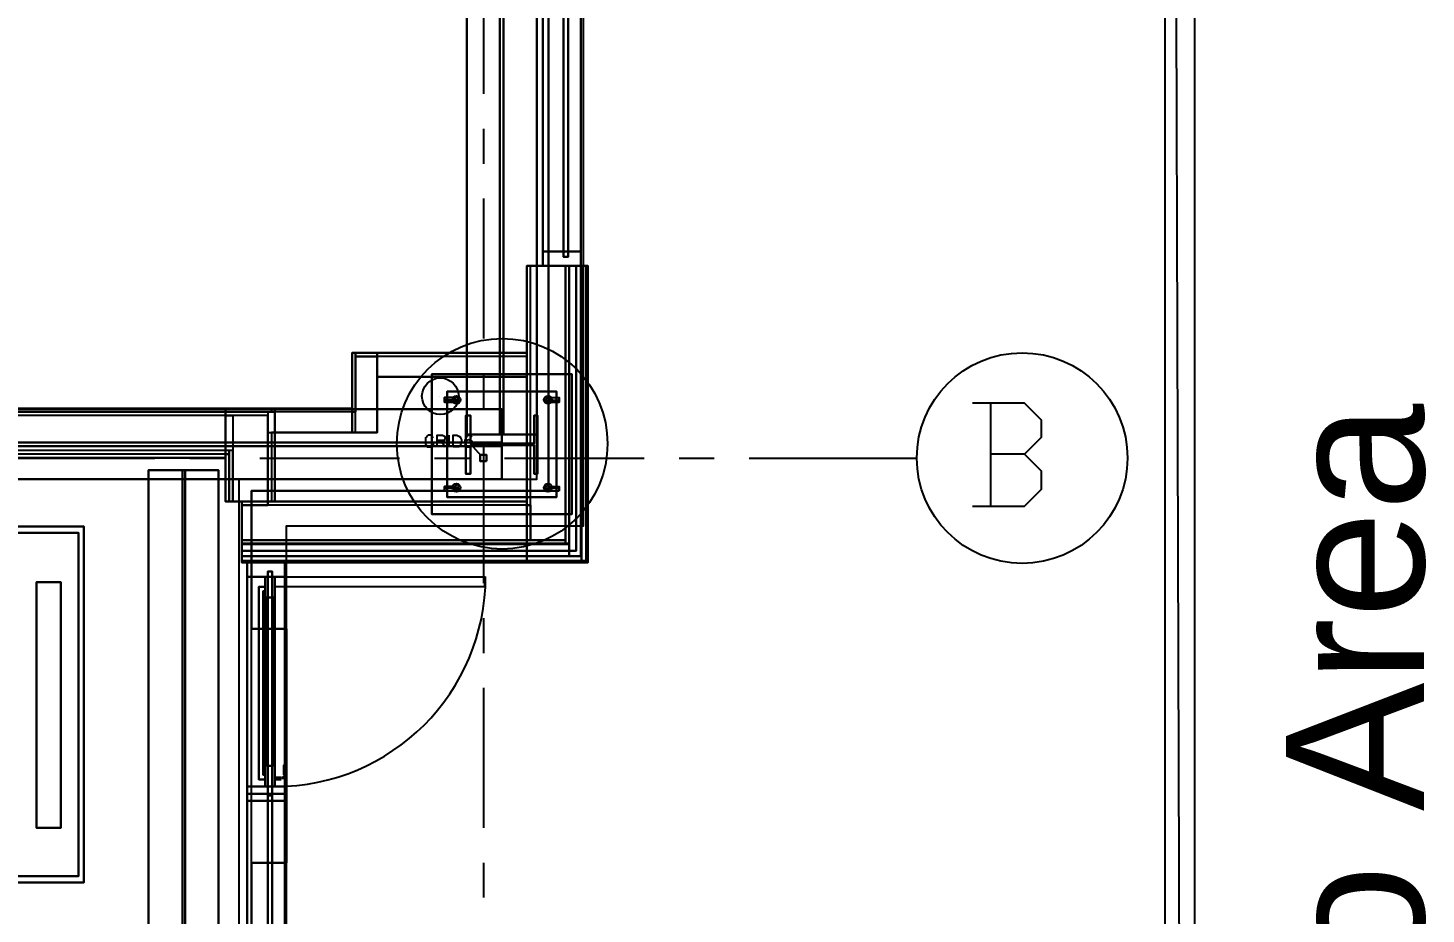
# Model space of a CAD drawing. Header units: metres. Extents: x 114 to 218, y 8 to 180.
# Drawn here: x 193.67 to 217.66, y 99.6 to 114.81 of the extents above; entities that cross this region are included whole.
import ezdxf

# ---------------------------------------------------------------- set-up
doc = ezdxf.new("R2010")
doc.units = ezdxf.units.M
doc.header["$MEASUREMENT"] = 0
for name, color, linetype in [('A-2D-DOOR', 7, 'Continuous'), ('A-2D-GLAZ', 7, 'Continuous'), ('A-2D-GLAZ-CWMG', 7, 'Continuous'), ('A-2D-I-WALL', 7, 'Continuous'), ('A-2D-WALL', 7, 'Continuous'), ('A-3D-DOOR', 7, 'Continuous'), ('A-3D-DOOR-FRAM', 7, 'Continuous'), ('A-3D-DOOR-GLAZ', 7, 'Continuous'), ('A-3D-GLAZ-CURT', 7, 'Continuous'), ('A-3D-GLAZ-CWMG', 7, 'Continuous'), ('A-3D-I-WALL', 7, 'Continuous'), ('A-3D-WALL', 7, 'Continuous'), ('A-TFP-GRID-REFERENCE', 7, 'Continuous'), ('A_GRID', 7, 'Continuous'), ('M-SA2S-VAV', 7, 'Continuous'), ('PDF_Text', 7, 'Continuous'), ('PL-STO-Pipe', 7, 'Continuous'), ('S-3D-BEAM', 7, 'Continuous'), ('S-3D-Cols', 7, 'Continuous'), ('S-3D-FTNG', 7, 'Continuous'), ('S-3D-PILR', 7, 'Continuous'), ('S-3D-SLAB', 7, 'Continuous'), ('S-3D-Steel', 7, 'Continuous'), ('S-3D-WALL', 7, 'Continuous')]:
    doc.layers.add(name, color=color, linetype=linetype)
doc.styles.add('pdf_arial', font='arial.ttf', dxfattribs={"height": 2.370755})

msp = doc.modelspace()

# ---------------------------------------------------------------- linework, layer by layer
for points in [[(213.688, 176.085), (213.18, 175.593), (213.688, 12.285), (213.688, 176.085), (213.688, 176.085)], [(213.18, 175.593), (213.688, 12.285), (213.18, 12.792), (213.18, 175.593), (213.18, 175.593)]]:
    msp.add_lwpolyline(points)
at = {"layer": 'A-2D-DOOR', "color": 9, "true_color": 0xbababa}
for points in [[(197.906, 105.39), (201.506, 105.39)], [(201.506, 105.221), (197.906, 105.221), (197.906, 105.39)], [(201.506, 105.221), (201.506, 105.39)]]:
    msp.add_lwpolyline(points, dxfattribs=at)
msp.add_arc((197.914, 105.398), 3.607, 270, 0, dxfattribs=at)
at = {"layer": 'A-2D-GLAZ', "color": 9, "true_color": 0xbababa}
for points in [[(202.859, 117.173), (202.859, 110.882), (202.936, 110.882), (202.936, 117.173), (202.859, 117.173)], [(197.783, 101.637), (197.783, 99.053), (197.86, 99.053), (197.86, 101.637), (197.783, 101.637)]]:
    msp.add_lwpolyline(points, dxfattribs=at)
at = {"layer": 'A-2D-GLAZ-CWMG', "color": 9, "true_color": 0xbababa}
for points in [[(202.505, 117.081), (202.505, 110.974)], [(203.152, 117.081), (203.152, 110.974)], [(203.152, 110.728), (203.152, 110.974), (202.505, 110.974), (202.505, 110.728), (203.152, 110.728)], [(197.43, 105.39), (198.076, 105.39), (198.076, 105.637), (197.43, 105.637), (197.43, 105.39)], [(197.43, 101.545), (198.076, 101.545), (198.076, 101.791), (197.43, 101.791), (197.43, 101.545)], [(197.43, 101.545), (197.43, 99.161)], [(198.076, 101.545), (198.076, 99.145)]]:
    msp.add_lwpolyline(points, dxfattribs=at)
at = {"layer": 'A-2D-I-WALL', "color": 9, "true_color": 0xbababa}
for points in [[(199.229, 109.236), (199.229, 108.282)], [(202.229, 109.236), (199.229, 109.236)], [(199.291, 109.174), (199.291, 108.221)], [(202.229, 109.174), (199.291, 109.174)], [(199.66, 107.867), (199.66, 108.821)], [(199.66, 108.821), (202.229, 108.821)], [(199.229, 108.282), (170.358, 108.282), (170.358, 107.436)], [(199.291, 108.221), (170.358, 108.221)], [(197.783, 108.221), (197.783, 106.621)], [(197.906, 108.282), (197.906, 108.221)], [(197.783, 108.159), (170.358, 108.159)], [(197.783, 107.867), (197.906, 107.867)], [(197.845, 107.867), (197.845, 106.682)], [(197.906, 106.682), (197.906, 107.867)], [(197.906, 107.867), (199.66, 107.867)], [(197.183, 107.559), (170.358, 107.559)], [(197.122, 107.498), (170.358, 107.498)], [(197.122, 107.498), (197.122, 106.682)], [(197.183, 107.559), (197.183, 106.682)], [(170.358, 107.436), (197.06, 107.436)], [(197.06, 107.436), (197.06, 106.682), (197.337, 106.682)]]:
    msp.add_lwpolyline(points, dxfattribs=at)
at = {"layer": 'A-2D-WALL', "color": 9, "true_color": 0xbababa}
for points in [[(202.229, 110.728), (202.229, 106.682)], [(203.275, 105.637), (203.275, 110.728), (202.229, 110.728)], [(202.29, 106.621), (202.29, 110.728)], [(202.89, 106.021), (202.89, 110.728)], [(202.952, 105.944), (202.952, 110.728)], [(202.952, 105.96), (202.952, 110.728)], [(203.152, 105.744), (203.152, 110.728)], [(203.167, 105.744), (203.167, 110.728)], [(203.244, 105.667), (203.244, 110.728)], [(197.337, 106.682), (197.337, 105.637)], [(202.29, 106.621), (197.783, 106.621)], [(202.229, 106.682), (197.906, 106.682)], [(202.89, 106.021), (197.337, 106.021)], [(202.952, 105.96), (197.337, 105.96)], [(202.952, 105.944), (197.337, 105.944)], [(203.152, 105.744), (197.337, 105.744), (203.167, 105.744)], [(203.244, 105.667), (197.337, 105.667)], [(197.337, 105.637), (203.275, 105.637)]]:
    msp.add_lwpolyline(points, dxfattribs=at)
at = {"layer": 'A-3D-DOOR', "color": 31, "true_color": 0xffbf7f}
for points in [[(197.629, 105.221), (197.629, 105.221)], [(197.737, 101.991), (197.737, 101.914), (197.629, 101.914), (197.629, 105.221), (197.737, 105.221), (197.737, 105.144), (197.706, 105.144), (197.706, 101.991), (197.737, 101.991), (197.706, 101.991), (197.706, 105.144), (197.737, 105.144), (197.737, 105.221), (197.629, 105.221), (197.629, 101.914), (197.737, 101.914), (197.737, 101.991)], [(197.629, 105.221), (197.629, 105.221)], [(197.706, 105.144), (197.706, 105.144)], [(197.706, 105.144), (197.706, 105.144)], [(197.737, 105.221), (197.737, 105.221)], [(197.737, 105.221), (197.737, 105.221)], [(197.737, 105.144), (197.737, 105.144)], [(197.737, 105.144), (197.737, 105.144)], [(197.706, 101.991), (197.706, 101.991)], [(197.706, 101.991), (197.706, 101.991)], [(197.737, 101.991), (197.737, 101.991)], [(197.629, 101.914), (197.629, 101.914)], [(197.737, 101.914), (197.737, 101.914)]]:
    msp.add_lwpolyline(points, dxfattribs=at)
at = {"layer": 'A-3D-DOOR-FRAM', "color": 31, "true_color": 0xffbf7f}
for points in [[(197.906, 105.39), (197.737, 105.39)], [(197.906, 105.39), (197.737, 105.39)], [(197.737, 101.791), (197.737, 105.39), (197.737, 101.791)], [(197.737, 105.39), (197.737, 105.39)], [(197.737, 105.39), (197.737, 105.39)], [(197.906, 101.791), (197.906, 105.39), (197.906, 101.791)], [(197.906, 105.39), (197.906, 105.39)], [(197.906, 105.39), (197.906, 105.39)], [(197.906, 105.037), (197.737, 105.037)], [(197.737, 105.037), (197.906, 105.037)], [(197.737, 105.037), (197.737, 102.145), (197.737, 105.037)], [(197.906, 105.037), (197.906, 102.145), (197.906, 105.037)], [(197.906, 105.037), (197.906, 105.037)], [(197.906, 102.145), (197.737, 102.145)], [(197.906, 102.145), (197.737, 102.145)], [(197.737, 102.145), (197.737, 102.145)], [(197.737, 102.145), (197.737, 102.145)], [(197.906, 102.145), (197.906, 102.145)], [(197.906, 102.145), (197.906, 102.145)], [(198.045, 101.96), (198.045, 101.96)], [(198.06, 102.16), (198.06, 102.16)], [(198.06, 101.991), (198.06, 102.16), (198.091, 102.16), (198.091, 101.991)], [(198.091, 101.991), (198.091, 102.16), (198.06, 102.16), (198.06, 101.991)], [(198.06, 102.16), (198.06, 102.16)], [(198.06, 101.991), (198.06, 101.991)], [(198.06, 101.991), (198.06, 101.991)], [(198.06, 101.976), (198.06, 101.976)], [(198.076, 101.96), (198.076, 101.96)], [(198.091, 102.16), (198.091, 102.16)], [(198.091, 102.16), (198.091, 102.16)], [(198.091, 101.991), (198.091, 101.991)], [(198.091, 101.991), (198.091, 101.991)], [(198.091, 101.991), (198.091, 101.991)], [(197.906, 101.791), (197.737, 101.791)], [(197.737, 101.791), (197.906, 101.791)], [(197.737, 101.791), (197.737, 101.791)], [(197.906, 101.945), (197.906, 101.945)], [(198.014, 101.914), (197.906, 101.914), (197.906, 101.945), (198.014, 101.945)], [(198.014, 101.945), (197.906, 101.945), (197.906, 101.914), (198.014, 101.914)], [(197.906, 101.945), (197.906, 101.945)], [(197.906, 101.914), (197.906, 101.914)], [(197.906, 101.914), (197.906, 101.914)], [(197.906, 101.791), (197.906, 101.791)], [(198.014, 101.945), (198.014, 101.945)], [(198.014, 101.945), (198.014, 101.945)], [(198.014, 101.945), (198.014, 101.945)], [(198.014, 101.914), (198.014, 101.914)], [(198.014, 101.914), (198.014, 101.914)], [(198.014, 101.914), (198.014, 101.914)], [(198.029, 101.945), (198.029, 101.945)], [(198.045, 101.914), (198.045, 101.914)], [(198.06, 101.93), (198.06, 101.93)]]:
    msp.add_lwpolyline(points, dxfattribs=at)
for radius in [0.0538, 0.0692, 0.0692, 0.0538]:
    msp.add_arc((198.022, 101.999), radius, 270, 0, dxfattribs=at)
at = {"layer": 'A-3D-DOOR-GLAZ', "color": 31, "true_color": 0xffbf7f}
for points in [[(197.768, 105.037), (197.876, 105.037), (197.768, 105.037)], [(197.768, 105.037), (197.768, 102.145), (197.768, 105.037)], [(197.768, 105.037), (197.768, 105.037)], [(197.876, 105.037), (197.876, 102.145), (197.876, 105.037)], [(197.876, 105.037), (197.876, 105.037)], [(197.876, 105.037), (197.876, 105.037)], [(197.876, 102.145), (197.768, 102.145), (197.876, 102.145)], [(197.768, 102.145), (197.768, 102.145)], [(197.768, 102.145), (197.768, 102.145)], [(197.876, 102.145), (197.876, 102.145)], [(197.876, 102.145), (197.876, 102.145)]]:
    msp.add_lwpolyline(points, dxfattribs=at)
at = {"layer": 'A-3D-GLAZ-CURT', "color": 131, "true_color": 0x7fffff}
for points in [[(202.859, 110.882), (202.859, 117.173), (202.859, 110.882), (202.936, 110.882), (202.936, 117.173), (202.859, 117.173), (202.936, 117.173), (202.936, 110.882), (202.859, 110.882)], [(202.859, 117.173), (202.936, 117.173), (202.936, 110.882), (202.859, 110.882), (202.936, 110.882), (202.936, 117.173), (202.859, 117.173), (202.859, 110.882), (202.859, 117.173)], [(202.859, 110.882), (202.859, 110.882)], [(202.859, 110.882), (202.859, 110.882)], [(202.936, 110.882), (202.936, 110.882)], [(202.936, 110.882), (202.936, 110.882)], [(202.936, 110.882), (202.936, 110.882)], [(197.783, 99.053), (197.783, 105.483), (197.783, 99.053), (197.86, 99.053), (197.86, 105.483), (197.783, 105.483), (197.86, 105.483), (197.86, 99.053), (197.783, 99.053)], [(197.783, 105.483), (197.783, 105.483)], [(197.783, 105.483), (197.783, 105.483)], [(197.783, 105.483), (197.86, 105.483), (197.86, 99.053), (197.783, 99.053), (197.86, 99.053), (197.86, 105.483), (197.783, 105.483), (197.783, 99.053), (197.783, 105.483)], [(197.783, 105.483), (197.783, 105.483)], [(197.86, 105.483), (197.86, 105.483)], [(197.86, 105.483), (197.86, 105.483)], [(197.86, 105.483), (197.86, 105.483)], [(197.783, 101.637), (197.86, 101.637), (197.783, 101.637)], [(197.783, 99.053), (197.783, 101.637), (197.783, 99.053)], [(197.783, 101.637), (197.783, 101.637)], [(197.783, 101.637), (197.783, 101.637)], [(197.86, 99.053), (197.86, 101.637), (197.86, 99.053)], [(197.86, 101.637), (197.86, 101.637)], [(197.86, 101.637), (197.86, 101.637)]]:
    msp.add_lwpolyline(points, dxfattribs=at)
at = {"layer": 'A-3D-GLAZ-CWMG', "color": 8, "true_color": 0x808080}
for points in [[(202.505, 110.728), (202.505, 117.327)], [(202.505, 110.728), (202.505, 117.327)], [(203.152, 110.728), (203.152, 117.327)], [(203.152, 117.327), (203.152, 110.728)], [(202.505, 117.081), (202.505, 110.728), (202.505, 117.081)], [(203.152, 110.728), (203.152, 117.081), (203.152, 110.728)], [(202.505, 110.974), (202.505, 110.974)], [(203.152, 110.728), (202.505, 110.728), (202.505, 110.974), (203.152, 110.974), (203.152, 110.728), (203.152, 110.974), (202.505, 110.974), (202.505, 110.728), (203.152, 110.728)], [(202.505, 110.974), (202.505, 110.974)], [(202.505, 110.974), (202.505, 110.974)], [(203.152, 110.728), (202.505, 110.728), (202.505, 110.974), (203.152, 110.974), (203.152, 110.728), (203.152, 110.974), (202.505, 110.974), (202.505, 110.728), (203.152, 110.728)], [(202.505, 110.974), (202.505, 110.974)], [(203.152, 110.974), (203.152, 110.974)], [(203.152, 110.974), (203.152, 110.974)], [(203.152, 110.974), (203.152, 110.974)], [(203.152, 110.974), (203.152, 110.974)], [(202.505, 110.728), (202.505, 110.728)], [(202.505, 110.728), (202.505, 110.728)], [(202.505, 110.728), (202.505, 110.728)], [(202.505, 110.728), (202.505, 110.728)], [(203.152, 110.728), (202.505, 110.728), (203.152, 110.728)], [(202.505, 110.728), (202.505, 110.728)], [(202.505, 110.728), (202.505, 110.728)], [(203.152, 110.728), (202.505, 110.728), (203.152, 110.728)], [(202.505, 110.728), (202.505, 110.728)], [(202.505, 110.728), (202.505, 110.728)], [(203.152, 110.728), (203.152, 110.728)], [(203.152, 110.728), (203.152, 110.728)], [(203.152, 110.728), (203.152, 110.728)], [(203.152, 110.728), (203.152, 110.728)], [(197.43, 105.637), (197.43, 105.637)], [(198.076, 105.39), (198.076, 105.637), (197.43, 105.637), (197.43, 105.39), (198.076, 105.39), (197.43, 105.39), (197.43, 105.637), (198.076, 105.637), (198.076, 105.39)], [(197.43, 105.637), (197.43, 105.637)], [(197.43, 105.637), (197.43, 105.637)], [(197.43, 105.39), (197.43, 105.637), (198.076, 105.637), (198.076, 105.39), (198.076, 105.39), (197.43, 105.39), (197.43, 105.637), (198.076, 105.637), (198.076, 105.39), (197.43, 105.39)], [(197.43, 105.637), (197.43, 105.637)], [(197.43, 105.637), (197.43, 105.637)], [(198.076, 105.39), (198.076, 105.637), (197.43, 105.637), (197.43, 105.39), (198.076, 105.39), (197.43, 105.39), (197.43, 105.637), (198.076, 105.637), (198.076, 105.39)], [(197.43, 105.637), (197.43, 105.637)], [(198.076, 105.637), (197.43, 105.637), (197.43, 101.668), (198.076, 101.668), (198.076, 105.637), (198.076, 101.668), (197.43, 101.668), (197.43, 105.637), (198.076, 105.637)], [(197.43, 105.637), (197.43, 105.637)], [(197.43, 105.637), (197.43, 105.637)], [(198.076, 105.637), (197.43, 105.637), (197.43, 101.668), (197.43, 101.668), (198.076, 101.668), (198.076, 105.637), (198.076, 101.668), (197.43, 101.668), (197.43, 105.637), (198.076, 105.637)], [(197.43, 105.637), (197.43, 105.637)], [(197.43, 105.637), (197.43, 105.637)], [(198.076, 105.637), (198.076, 105.637)], [(198.076, 105.637), (198.076, 105.637)], [(198.076, 105.637), (198.076, 105.637)], [(198.076, 105.637), (198.076, 105.637)], [(198.076, 105.637), (198.076, 105.637)], [(198.076, 105.637), (198.076, 105.637)], [(197.43, 105.39), (197.43, 105.39)], [(197.43, 105.39), (197.43, 105.39)], [(197.43, 105.39), (197.43, 105.39)], [(197.43, 105.39), (197.43, 105.39)], [(197.43, 105.39), (197.43, 105.39)], [(198.076, 105.39), (198.076, 105.39)], [(198.076, 105.39), (198.076, 105.39)], [(198.076, 105.39), (198.076, 105.39)], [(198.076, 105.39), (198.076, 105.39)], [(198.076, 105.39), (198.076, 105.39)], [(198.076, 105.39), (198.076, 105.39)], [(197.43, 101.791), (197.43, 101.791)], [(198.076, 101.545), (198.076, 101.791), (197.43, 101.791), (197.43, 101.545), (198.076, 101.545), (197.43, 101.545), (197.43, 101.791), (198.076, 101.791), (198.076, 101.545)], [(197.43, 101.791), (197.43, 101.791)], [(198.076, 101.791), (198.076, 101.791)], [(198.076, 101.791), (198.076, 101.791)], [(197.43, 101.668), (197.43, 101.668)], [(197.43, 101.668), (197.43, 101.668)], [(197.43, 101.668), (197.43, 101.668)], [(197.43, 101.668), (197.43, 101.668), (198.076, 101.668), (198.076, 99.022), (197.43, 99.022), (197.43, 101.668), (198.076, 101.668), (198.076, 99.022), (197.43, 99.022), (197.43, 101.668)], [(197.43, 101.668), (197.43, 101.668)], [(197.43, 101.668), (197.43, 101.668)], [(197.43, 101.668), (197.43, 101.668), (198.076, 101.668), (198.076, 99.022), (197.43, 99.022), (197.43, 101.668), (198.076, 101.668), (198.076, 99.022), (197.43, 99.022), (197.43, 101.668)], [(197.43, 101.668), (197.43, 101.668)], [(197.43, 101.668), (197.43, 101.668)], [(197.43, 101.545), (197.43, 101.545)], [(197.43, 101.545), (197.43, 101.545)], [(197.43, 101.545), (197.43, 99.145), (197.43, 101.545)], [(198.076, 101.545), (197.43, 101.545), (198.076, 101.545)], [(197.43, 101.545), (197.43, 101.545)], [(197.43, 101.545), (197.43, 101.545)], [(198.076, 101.668), (198.076, 101.668)], [(198.076, 101.668), (198.076, 101.668)], [(198.076, 101.668), (198.076, 101.668)], [(198.076, 101.668), (198.076, 101.668)], [(198.076, 101.668), (198.076, 101.668)], [(198.076, 101.668), (198.076, 101.668)], [(198.076, 101.545), (198.076, 101.545)], [(198.076, 101.545), (198.076, 101.545)], [(198.076, 99.145), (198.076, 101.545), (198.076, 99.145)], [(198.076, 101.545), (198.076, 101.545)], [(198.076, 101.545), (198.076, 101.545)]]:
    msp.add_lwpolyline(points, dxfattribs=at)
at = {"layer": 'A-3D-I-WALL', "color": 42, "true_color": 0xdda500}
for points in [[(199.291, 109.174), (199.291, 109.236), (199.229, 109.236), (199.229, 108.282), (199.229, 108.221), (199.291, 108.221), (199.291, 109.174), (199.66, 109.174), (199.66, 108.821), (199.66, 107.867), (199.291, 107.867), (199.291, 108.221)], [(199.66, 109.236), (199.229, 109.236), (199.229, 108.282), (199.229, 107.867), (199.66, 107.867), (199.291, 107.867), (199.229, 107.867), (199.229, 108.282), (199.229, 109.236), (199.291, 109.236), (199.66, 109.236)], [(199.229, 109.236), (199.229, 109.236)], [(199.229, 109.236), (199.229, 109.236)], [(199.291, 109.236), (199.291, 109.236)], [(199.291, 109.236), (199.291, 109.236)], [(202.229, 109.174), (202.229, 109.236), (199.66, 109.236), (199.291, 109.236), (199.291, 109.174), (199.66, 109.174)], [(199.291, 109.236), (199.291, 109.236)], [(199.291, 109.174), (199.291, 109.174)], [(199.291, 109.174), (199.291, 109.174)], [(199.66, 107.867), (199.66, 108.821), (199.66, 109.236), (199.66, 108.821), (199.66, 107.867)], [(199.66, 109.236), (199.66, 109.236)], [(199.66, 108.821), (202.229, 108.821), (202.229, 109.174), (199.66, 109.174), (199.66, 108.821), (199.66, 109.236), (202.229, 109.236)], [(199.66, 109.236), (199.66, 109.236)], [(199.66, 108.821), (199.66, 109.236), (202.229, 109.236), (202.229, 108.821), (199.66, 108.821), (202.229, 108.821)], [(199.66, 109.236), (199.66, 109.236)], [(199.66, 109.236), (199.66, 109.236)], [(199.66, 109.174), (199.66, 109.174)], [(199.66, 109.174), (199.66, 109.174)], [(202.229, 109.236), (202.229, 108.821)], [(202.229, 109.236), (202.229, 109.236)], [(202.229, 109.236), (202.229, 109.236)], [(202.229, 109.174), (202.229, 109.174)], [(199.66, 108.821), (199.66, 108.821)], [(199.66, 108.821), (199.66, 108.821)], [(199.66, 108.821), (199.66, 108.821)], [(199.66, 108.821), (199.66, 108.821)], [(202.229, 108.821), (202.229, 108.821)], [(202.229, 108.821), (202.229, 108.821)], [(197.06, 108.221), (197.783, 108.221), (197.845, 108.221), (197.845, 108.282), (197.783, 108.282), (197.06, 108.282), (165.897, 108.282), (165.835, 108.282), (165.589, 108.282), (165.528, 108.282), (165.528, 108.221), (165.897, 108.221), (197.06, 108.221)], [(197.06, 108.221), (197.783, 108.221), (197.783, 108.159), (197.183, 108.159), (197.06, 108.159), (165.897, 108.159), (165.835, 108.159), (165.835, 107.559), (165.897, 107.559)], [(197.06, 108.282), (165.897, 108.282)], [(197.06, 107.436), (197.06, 108.282), (197.06, 107.436), (165.897, 107.436), (166.312, 107.436), (170.358, 107.436), (197.06, 107.436)], [(170.358, 107.436), (170.358, 108.282), (197.06, 108.282)], [(197.06, 108.282), (197.06, 108.282)], [(197.06, 108.282), (197.06, 108.282)], [(197.906, 108.282), (197.06, 108.282), (197.06, 107.436), (197.06, 106.682), (197.337, 106.682), (197.906, 106.682), (197.337, 106.682), (197.06, 106.682), (197.06, 107.436), (197.06, 108.282), (197.845, 108.282), (197.906, 108.282)], [(197.06, 108.282), (197.06, 108.282)], [(197.06, 108.221), (197.06, 108.221)], [(197.783, 108.282), (197.783, 108.282)], [(197.906, 107.867), (199.229, 107.867), (199.291, 107.867), (199.291, 108.221), (199.229, 108.221), (197.906, 108.221), (197.845, 108.221), (197.783, 108.221), (197.783, 108.159), (197.783, 107.867), (197.845, 107.867), (197.906, 107.867), (197.906, 108.282), (199.229, 108.282)], [(197.783, 108.221), (197.783, 108.221)], [(197.783, 108.221), (197.783, 108.221)], [(197.845, 108.282), (197.845, 108.282)], [(197.845, 108.221), (197.906, 108.221), (197.906, 108.282), (197.845, 108.282), (197.845, 108.221)], [(197.845, 108.282), (197.845, 108.282)], [(197.845, 108.282), (197.845, 108.282)], [(197.845, 108.221), (197.845, 108.221)], [(197.845, 108.221), (197.845, 108.221)], [(197.845, 108.221), (197.845, 108.221)], [(197.906, 106.682), (197.906, 107.867), (197.906, 108.282), (197.906, 107.867), (197.906, 106.682)], [(197.906, 108.282), (197.906, 108.282)], [(197.906, 108.282), (197.906, 108.282)], [(199.229, 108.221), (199.229, 108.282), (197.906, 108.282), (197.906, 108.221)], [(197.906, 108.282), (197.906, 108.282)], [(197.906, 107.867), (197.906, 108.282), (199.229, 108.282), (199.229, 107.867), (197.906, 107.867), (199.229, 107.867)], [(197.906, 108.282), (197.906, 108.282)], [(197.906, 108.282), (197.906, 108.282)], [(197.906, 108.221), (197.906, 108.221)], [(197.906, 108.221), (197.906, 108.221)], [(199.229, 108.282), (199.229, 107.867)], [(199.229, 108.282), (199.229, 108.282)], [(199.229, 108.282), (199.229, 108.282)], [(199.229, 108.282), (199.229, 108.282)], [(199.229, 108.282), (199.229, 108.282)], [(199.229, 108.282), (199.229, 108.282)], [(199.229, 108.221), (199.229, 108.221)], [(199.229, 108.221), (199.229, 108.221)], [(199.291, 108.221), (199.291, 108.221)], [(199.291, 108.221), (199.291, 108.221)], [(197.06, 108.159), (197.183, 108.159), (197.183, 107.559), (197.122, 107.559), (197.06, 107.559), (165.897, 107.559), (165.835, 107.559), (165.835, 107.498), (165.897, 107.498)], [(197.06, 108.159), (197.06, 108.159)], [(197.183, 108.159), (197.183, 108.159)], [(197.183, 106.682), (197.337, 106.682), (197.337, 106.621), (197.783, 106.621), (197.783, 106.682), (197.783, 107.867), (197.783, 108.159), (197.183, 108.159), (197.183, 107.559)], [(197.183, 108.159), (197.183, 108.159)], [(197.783, 108.159), (197.783, 108.159)], [(197.783, 108.159), (197.783, 108.159)], [(197.783, 108.159), (197.783, 108.159)], [(197.783, 107.867), (197.845, 107.867)], [(197.783, 107.867), (197.783, 107.867)], [(197.783, 107.867), (197.783, 107.867)], [(197.845, 107.867), (197.845, 106.682), (197.906, 106.682), (197.906, 107.867), (197.845, 107.867)], [(197.845, 107.867), (197.845, 107.867)], [(197.845, 107.867), (197.845, 107.867)], [(197.906, 107.867), (197.906, 107.867)], [(197.906, 107.867), (197.906, 107.867)], [(197.906, 107.867), (197.906, 107.867)], [(197.906, 107.867), (197.906, 107.867)], [(199.229, 107.867), (199.229, 107.867)], [(199.229, 107.867), (199.229, 107.867)], [(199.229, 107.867), (199.229, 107.867)], [(199.291, 107.867), (199.291, 107.867)], [(199.291, 107.867), (199.291, 107.867)], [(199.291, 107.867), (199.291, 107.867)], [(199.66, 107.867), (199.66, 107.867)], [(199.66, 107.867), (199.66, 107.867)], [(165.897, 107.436), (197.06, 107.436), (197.06, 107.498), (165.897, 107.498), (165.897, 107.436)], [(197.06, 107.498), (197.122, 107.498), (197.122, 107.559), (197.06, 107.559)], [(197.06, 107.559), (197.06, 107.559)], [(197.06, 107.498), (197.06, 107.498)], [(197.06, 107.498), (197.06, 107.436), (197.06, 106.682), (197.122, 106.682), (197.122, 107.498), (197.06, 107.498)], [(197.06, 107.498), (197.06, 107.498)], [(197.122, 107.559), (197.122, 107.559)], [(197.122, 106.682), (197.183, 106.682), (197.183, 107.559), (197.122, 107.559), (197.122, 107.498)], [(197.122, 107.559), (197.122, 107.559)], [(197.122, 107.498), (197.122, 107.498)], [(197.122, 107.498), (197.122, 107.498)], [(197.183, 107.559), (197.183, 107.559)], [(197.183, 107.559), (197.183, 107.559)], [(197.06, 107.436), (197.06, 107.436)], [(197.06, 107.436), (197.06, 107.436)], [(197.06, 107.436), (197.06, 107.436)], [(197.06, 107.436), (197.06, 107.436)], [(197.06, 107.436), (197.06, 107.436)], [(197.06, 107.436), (197.06, 107.436)], [(197.06, 106.682), (197.06, 106.682)], [(197.06, 106.682), (197.06, 106.682)], [(197.122, 106.682), (197.122, 106.682)], [(197.183, 106.682), (197.183, 106.682)], [(197.337, 106.682), (197.337, 106.682)], [(197.337, 106.682), (197.337, 106.682)], [(197.337, 106.621), (197.337, 106.621)], [(197.783, 106.682), (197.845, 106.682)], [(197.783, 106.682), (197.783, 106.682)], [(197.783, 106.621), (197.783, 106.621)], [(197.845, 106.682), (197.845, 106.682)], [(197.906, 106.682), (197.906, 106.682)], [(197.906, 106.682), (197.906, 106.682)]]:
    msp.add_lwpolyline(points, dxfattribs=at)
at = {"layer": 'A-3D-WALL', "color": 113, "true_color": 0x6edda5}
for points in [[(202.29, 106.621), (202.29, 110.728), (202.229, 110.728), (202.229, 106.682), (202.229, 106.621), (202.29, 106.621)], [(203.075, 105.837), (202.229, 105.837), (203.075, 105.837), (203.075, 110.728)], [(203.275, 105.637), (203.275, 110.728), (202.229, 110.728), (203.275, 110.728), (203.075, 110.728), (203.275, 110.728), (203.275, 105.637), (202.229, 105.637), (203.244, 105.637), (203.275, 105.637), (202.229, 105.637), (203.275, 105.637)], [(202.229, 110.728), (202.229, 106.682), (202.229, 105.637), (202.229, 105.837), (202.229, 105.637), (202.229, 106.682), (202.229, 110.728)], [(202.229, 110.728), (202.229, 110.728)], [(202.229, 110.728), (202.229, 110.728)], [(202.89, 110.728), (202.29, 110.728)], [(202.29, 110.728), (202.29, 110.728)], [(202.952, 105.944), (202.952, 105.96), (202.952, 110.728), (202.89, 110.728), (202.89, 106.021), (202.89, 105.96), (202.952, 105.96)], [(202.89, 110.728), (202.89, 110.728)], [(203.152, 110.728), (202.952, 110.728), (202.952, 105.944), (202.952, 105.744), (203.152, 105.744)], [(202.952, 110.728), (202.952, 110.728)], [(202.952, 110.728), (202.952, 110.728)], [(203.075, 110.728), (203.075, 105.837)], [(203.075, 110.728), (203.075, 110.728)], [(203.167, 110.728), (203.152, 110.728), (203.152, 105.744), (203.167, 105.744)], [(203.152, 110.728), (203.152, 110.728)], [(203.244, 110.728), (203.167, 110.728), (203.167, 105.744), (203.167, 105.667), (203.244, 105.667)], [(203.167, 110.728), (203.167, 110.728)], [(203.244, 105.637), (203.275, 105.637), (203.275, 110.728), (203.244, 110.728), (203.244, 105.667), (203.244, 105.637)], [(203.244, 110.728), (203.244, 110.728)], [(203.275, 105.637), (203.275, 110.728)], [(203.275, 105.637), (203.275, 110.728)], [(203.275, 110.728), (203.275, 110.728)], [(203.275, 110.728), (203.275, 110.728)], [(203.275, 110.728), (203.275, 110.728)], [(197.783, 106.621), (197.783, 106.682), (197.845, 106.682), (197.906, 106.682), (202.229, 106.682), (202.229, 106.621), (197.783, 106.621), (197.337, 106.621), (197.337, 106.021)], [(197.337, 106.682), (197.906, 106.682), (202.229, 106.682)], [(197.337, 106.682), (197.337, 106.682), (197.337, 105.637), (197.337, 105.837)], [(197.337, 105.637), (197.337, 106.682), (202.229, 106.682), (202.229, 105.637), (197.337, 105.637), (202.229, 105.637), (197.337, 105.637), (202.229, 105.637)], [(197.337, 106.682), (197.337, 106.682)], [(197.337, 105.96), (197.337, 106.021), (202.229, 106.021), (202.29, 106.021), (202.29, 106.621), (202.229, 106.621)], [(197.337, 106.621), (197.337, 106.621)], [(197.783, 106.682), (197.783, 106.682)], [(197.783, 106.621), (197.783, 106.621)], [(197.845, 106.682), (197.845, 106.682)], [(197.906, 106.682), (197.906, 106.682)], [(197.906, 106.682), (197.906, 106.682)], [(202.229, 106.682), (202.229, 106.682)], [(202.229, 106.682), (202.229, 106.682)], [(202.229, 106.682), (202.229, 105.637), (202.229, 105.837), (202.229, 105.637)], [(202.229, 106.682), (202.229, 106.682)], [(202.229, 106.682), (202.229, 106.682)], [(202.229, 106.682), (202.229, 106.682)], [(202.229, 106.621), (202.229, 106.621)], [(202.229, 106.621), (202.229, 106.621)], [(202.29, 106.621), (202.29, 106.021), (202.89, 106.021)], [(202.29, 106.621), (202.29, 106.621)], [(202.29, 106.621), (202.29, 106.621)], [(197.337, 105.944), (197.337, 105.96), (202.229, 105.96), (202.89, 105.96), (202.89, 106.021), (202.29, 106.021), (202.229, 106.021)], [(197.337, 106.021), (197.337, 106.021)], [(202.229, 105.96), (202.89, 105.96), (202.952, 105.96), (202.952, 105.944), (202.229, 105.944), (197.337, 105.944), (197.337, 105.744), (202.229, 105.744), (202.952, 105.744), (202.952, 105.944), (202.229, 105.944)], [(197.337, 105.96), (197.337, 105.96)], [(197.337, 105.944), (197.337, 105.944)], [(197.337, 105.837), (202.229, 105.837)], [(202.229, 105.837), (197.337, 105.837), (197.337, 105.637)], [(197.337, 105.837), (197.337, 105.837)], [(202.229, 106.021), (202.229, 106.021)], [(202.229, 105.96), (202.229, 105.96)], [(202.229, 105.944), (202.229, 105.944)], [(202.229, 105.837), (202.229, 105.837)], [(202.229, 105.837), (202.229, 105.837)], [(202.229, 105.837), (202.229, 105.837)], [(202.29, 106.021), (202.29, 106.021)], [(202.29, 106.021), (202.29, 106.021)], [(202.89, 106.021), (202.89, 106.021)], [(202.89, 106.021), (202.89, 106.021)], [(202.89, 105.96), (202.89, 105.96)], [(202.89, 105.96), (202.89, 105.96)], [(202.952, 105.96), (202.952, 105.96)], [(202.952, 105.96), (202.952, 105.96)], [(202.952, 105.944), (202.952, 105.944)], [(202.952, 105.944), (202.952, 105.944)], [(202.952, 105.944), (202.952, 105.944)], [(203.075, 105.837), (203.075, 105.837)], [(203.075, 105.837), (203.075, 105.837)], [(202.229, 105.667), (203.167, 105.667), (203.167, 105.744), (203.152, 105.744), (202.229, 105.744), (202.952, 105.744), (203.152, 105.744), (202.229, 105.744), (197.337, 105.744), (197.337, 105.667)], [(197.337, 105.744), (197.337, 105.744)], [(197.337, 105.744), (197.337, 105.744)], [(197.337, 105.637), (202.229, 105.637), (203.244, 105.637), (203.244, 105.667), (203.167, 105.667), (202.229, 105.667), (197.337, 105.667), (197.337, 105.637)], [(197.337, 105.667), (197.337, 105.667)], [(197.337, 105.637), (197.337, 105.637)], [(197.337, 105.637), (197.337, 105.637)], [(202.229, 105.744), (202.229, 105.744)], [(202.229, 105.744), (202.229, 105.744)], [(202.229, 105.667), (202.229, 105.667)], [(202.229, 105.637), (202.229, 105.637)], [(202.229, 105.637), (202.229, 105.637)], [(202.229, 105.637), (202.229, 105.637)], [(202.229, 105.637), (202.229, 105.637)], [(202.229, 105.637), (202.229, 105.637)], [(202.229, 105.637), (202.229, 105.637)], [(202.952, 105.744), (202.952, 105.744)], [(202.952, 105.744), (202.952, 105.744)], [(203.152, 105.744), (203.152, 105.744)], [(203.152, 105.744), (203.152, 105.744)], [(203.152, 105.744), (203.152, 105.744)], [(203.152, 105.744), (203.152, 105.744)], [(203.167, 105.744), (203.167, 105.744)], [(203.167, 105.744), (203.167, 105.744)], [(203.167, 105.667), (203.167, 105.667)], [(203.167, 105.667), (203.167, 105.667)], [(203.244, 105.667), (203.244, 105.667)], [(203.244, 105.667), (203.244, 105.667)], [(203.244, 105.637), (203.244, 105.637)], [(203.244, 105.637), (203.244, 105.637)], [(203.244, 105.637), (203.244, 105.637)], [(203.275, 105.637), (203.275, 105.637)], [(203.275, 105.637), (203.275, 105.637)], [(203.275, 105.637), (203.275, 105.637)]]:
    msp.add_lwpolyline(points, dxfattribs=at)
at = {"layer": 'A-TFP-GRID-REFERENCE', "color": 1, "true_color": 0xff0000}
for points in [[(200.629, 107.775), (200.614, 107.79), (200.598, 107.805), (200.583, 107.821), (200.537, 107.821), (200.521, 107.805), (200.506, 107.79), (200.49, 107.775), (200.49, 107.744), (200.49, 107.698), (200.49, 107.667), (200.506, 107.652), (200.521, 107.621), (200.537, 107.621), (200.583, 107.621), (200.598, 107.621), (200.614, 107.652), (200.629, 107.667), (200.629, 107.698), (200.583, 107.698)], [(200.69, 107.621), (200.69, 107.821), (200.783, 107.821), (200.814, 107.805), (200.829, 107.775), (200.829, 107.759), (200.814, 107.744), (200.814, 107.728), (200.783, 107.728), (200.69, 107.728)], [(200.752, 107.728), (200.829, 107.621)], [(200.89, 107.821), (200.89, 107.621)], [(200.967, 107.621), (200.967, 107.821), (201.029, 107.821), (201.06, 107.805), (201.09, 107.79), (201.09, 107.775), (201.106, 107.744), (201.106, 107.698), (201.09, 107.667), (201.09, 107.652), (201.06, 107.621), (201.029, 107.621), (200.967, 107.621)], [(201.29, 107.79), (201.275, 107.805), (201.244, 107.821), (201.229, 107.821), (201.198, 107.805), (201.183, 107.775), (201.167, 107.728), (201.167, 107.682), (201.183, 107.652), (201.198, 107.621), (201.229, 107.621), (201.26, 107.621), (201.29, 107.652), (201.29, 107.682), (201.29, 107.713), (201.26, 107.728), (201.229, 107.744), (201.198, 107.728), (201.183, 107.713), (201.167, 107.682)], [(201.444, 107.467), (201.306, 107.621)], [(201.536, 107.482), (201.429, 107.482), (201.429, 107.375), (201.429, 107.482), (201.536, 107.482)], [(201.429, 107.482), (201.429, 107.482)], [(201.429, 107.482), (201.429, 107.482)], [(201.444, 107.467), (201.444, 107.467), (201.444, 107.467), (201.444, 107.467)], [(201.536, 107.375), (201.536, 107.482), (201.536, 107.375)], [(201.536, 107.482), (201.536, 107.482)], [(201.536, 107.482), (201.536, 107.482)], [(201.536, 107.375), (201.429, 107.375), (201.536, 107.375)], [(201.429, 107.375), (201.429, 107.375)], [(201.429, 107.375), (201.429, 107.375)], [(201.536, 107.375), (201.536, 107.375)]]:
    msp.add_lwpolyline(points, dxfattribs=at)
at = {"layer": 'A_GRID', "color": 1, "true_color": 0xff0000}
for points in [[(201.49, 113.681), (201.49, 116.081)], [(201.49, 112.481), (201.49, 113.081)], [(201.49, 109.482), (201.49, 111.882)], [(201.49, 108.282), (201.49, 108.882)], [(210.765, 107.498), (211.058, 107.79), (211.058, 108.082), (210.765, 108.374), (209.873, 108.374)], [(210.181, 108.374), (210.181, 106.606)], [(201.49, 105.283), (201.49, 107.682)], [(209.873, 106.606), (210.765, 106.606), (211.058, 106.898), (211.058, 107.205), (210.765, 107.498), (210.181, 107.498)], [(195.845, 107.421), (193.446, 107.421)], [(197.045, 107.421), (196.445, 107.421)], [(200.044, 107.421), (197.645, 107.421)], [(201.244, 107.421), (200.644, 107.421)], [(204.244, 107.421), (201.844, 107.421)], [(205.443, 107.421), (204.844, 107.421)], [(208.92, 107.421), (206.043, 107.421)], [(201.49, 104.083), (201.49, 104.683)], [(201.49, 101.084), (201.49, 103.483)], [(201.49, 99.884), (201.49, 100.484)]]:
    msp.add_lwpolyline(points, dxfattribs=at)
msp.add_circle((210.727, 107.429), 1.807, dxfattribs=at)
at = {"layer": 'M-SA2S-VAV', "color": 1, "true_color": 0xff0000}
for points in [[(191.938, 100.145), (191.938, 106.252), (194.63, 106.252), (194.63, 100.145), (194.63, 106.252), (191.938, 106.252), (191.938, 100.145)], [(194.538, 100.253), (192.031, 100.253), (192.031, 106.144), (194.538, 106.144), (194.538, 100.253), (192.031, 100.253), (192.031, 106.144), (194.538, 106.144), (194.538, 100.253)], [(192.031, 100.253), (192.031, 106.144), (194.538, 106.144), (194.538, 100.253), (194.538, 106.144), (192.031, 106.144), (192.031, 100.253)], [(194.538, 106.144), (194.538, 106.144)], [(194.538, 106.144), (194.538, 106.144)], [(194.538, 106.144), (194.538, 106.144)], [(194.538, 106.144), (194.538, 106.144)], [(194.63, 106.252), (194.63, 106.252)], [(194.63, 106.252), (194.63, 106.252)], [(194.23, 101.084), (194.23, 101.084), (194.23, 105.298), (193.815, 105.298), (193.815, 101.084), (194.23, 101.084), (193.815, 101.084), (193.815, 105.298), (194.23, 105.298), (194.23, 105.298)], [(193.815, 105.298), (193.815, 105.298)], [(194.23, 105.298), (194.23, 101.084)], [(193.815, 101.084), (193.815, 101.084)], [(194.63, 100.145), (191.938, 100.145), (194.63, 100.145)], [(194.538, 100.253), (192.031, 100.253), (194.538, 100.253)], [(194.538, 100.253), (194.538, 100.253)], [(194.538, 100.253), (194.538, 100.253)], [(194.538, 100.253), (194.538, 100.253)], [(194.538, 100.253), (194.538, 100.253)], [(194.63, 100.145), (194.63, 100.145)], [(194.63, 100.145), (194.63, 100.145)]]:
    msp.add_lwpolyline(points, dxfattribs=at)
at = {"layer": 'PL-STO-Pipe', "color": 9, "true_color": 0xbababa}
for points in [[(200.737, 108.79), (200.737, 108.79)], [(200.737, 108.79), (200.737, 108.79)], [(200.414, 108.482), (200.414, 108.482)], [(200.414, 108.482), (200.414, 108.482)], [(200.737, 108.482), (200.737, 108.482)], [(200.737, 108.482), (200.737, 108.482)], [(200.737, 108.482), (200.737, 108.482)], [(200.737, 108.482), (200.737, 108.482)], [(200.737, 108.482), (200.737, 108.482)], [(200.737, 108.482), (200.737, 108.482)], [(201.044, 108.482), (201.044, 108.482)], [(201.044, 108.482), (201.044, 108.482)], [(201.044, 108.482), (201.044, 108.482)], [(201.044, 108.482), (201.044, 108.482)], [(200.737, 108.159), (200.737, 108.159)], [(200.737, 108.159), (200.737, 108.159)]]:
    msp.add_lwpolyline(points, dxfattribs=at)
msp.add_circle((200.744, 108.49), 0.315, dxfattribs=at)
msp.add_circle((200.744, 108.49), 0.315, dxfattribs=at)
msp.add_circle((200.744, 108.49), 0.315, dxfattribs=at)
msp.add_circle((200.744, 108.49), 0.315, dxfattribs=at)
at = {"layer": 'S-3D-BEAM', "color": 4, "true_color": 0x00ffff}
for points in [[(201.198, 162.272), (202.398, 162.272), (202.398, 162.272), (202.398, 107.836), (201.198, 107.836), (201.198, 162.272)], [(201.198, 107.836), (201.198, 162.272), (201.198, 107.836)], [(201.767, 162.272), (201.198, 162.272), (201.198, 162.272), (201.198, 107.836), (201.767, 107.836), (201.767, 162.272)], [(201.198, 162.272), (201.767, 162.272), (201.767, 162.272), (201.767, 107.836), (201.198, 107.836), (201.198, 162.272)], [(201.198, 107.836), (201.198, 162.272), (201.198, 107.836)], [(202.398, 162.272), (201.198, 162.272), (201.198, 162.272), (201.198, 107.836), (202.398, 107.836), (202.398, 162.272)], [(201.829, 162.272), (202.398, 162.272), (201.829, 162.272), (201.829, 162.272), (201.829, 107.836), (202.398, 107.836), (202.398, 162.272), (202.398, 162.272), (201.198, 162.272), (201.767, 162.272)], [(201.767, 107.836), (201.767, 162.272), (201.767, 107.836)], [(201.829, 162.272), (202.398, 162.272), (202.398, 162.272), (202.398, 107.836), (201.829, 107.836), (201.829, 162.272)], [(201.829, 107.836), (201.829, 162.272), (201.829, 107.836)], [(202.398, 107.836), (202.398, 162.272), (202.398, 107.836)], [(202.398, 107.836), (202.398, 162.272), (202.398, 107.836)], [(201.798, 108.267), (167.143, 108.267), (201.798, 108.267)], [(167.143, 107.067), (167.143, 108.267), (167.143, 108.267), (201.798, 108.267), (201.798, 107.067), (167.143, 107.067)], [(167.143, 108.267), (167.143, 107.067), (167.143, 107.067), (201.798, 107.067), (201.798, 108.267), (167.143, 108.267)], [(201.798, 108.267), (167.143, 108.267), (201.798, 108.267)], [(167.143, 107.698), (167.143, 108.267), (167.143, 108.267), (201.798, 108.267), (201.798, 107.698), (167.143, 107.698)], [(167.143, 107.698), (167.143, 108.267), (167.143, 107.698), (167.143, 107.698), (201.798, 107.698), (201.798, 108.267), (167.143, 108.267), (167.143, 108.267), (167.143, 107.067), (167.143, 107.636)], [(201.798, 107.698), (201.798, 108.267), (201.798, 107.067), (201.798, 107.636)], [(201.798, 107.698), (201.798, 108.267), (201.798, 108.267), (201.798, 107.067), (201.798, 107.636)], [(201.829, 107.836), (202.398, 107.836), (201.198, 107.836), (201.767, 107.836)], [(201.829, 107.836), (202.398, 107.836), (202.398, 107.836), (201.198, 107.836), (201.767, 107.836)], [(201.198, 107.836), (201.198, 107.836)], [(201.767, 107.836), (201.767, 107.836)], [(201.829, 107.836), (201.829, 107.836)], [(201.798, 107.698), (167.143, 107.698), (201.798, 107.698)], [(167.143, 107.636), (167.143, 107.067), (167.143, 107.067), (201.798, 107.067), (201.798, 107.636), (167.143, 107.636)], [(201.798, 107.636), (167.143, 107.636), (201.798, 107.636)], [(167.143, 107.067), (167.143, 107.636), (167.143, 107.636), (201.798, 107.636), (201.798, 107.067), (167.143, 107.067)], [(201.798, 107.698), (201.798, 107.698)], [(201.798, 107.636), (201.798, 107.636)], [(201.798, 107.067), (167.143, 107.067), (201.798, 107.067)], [(201.798, 107.067), (167.143, 107.067), (201.798, 107.067)], [(195.738, 107.221), (196.937, 107.221), (196.937, 107.221), (196.937, 79.318), (195.738, 79.318), (195.738, 107.221)], [(195.738, 79.318), (195.738, 107.221), (195.738, 79.318)], [(196.322, 107.221), (195.738, 107.221), (195.738, 107.221), (195.738, 79.318), (196.322, 79.318), (196.322, 107.221)], [(195.738, 107.221), (196.322, 107.221), (196.322, 107.221), (196.322, 79.318), (195.738, 79.318), (195.738, 107.221)], [(195.738, 79.318), (195.738, 107.221), (195.738, 79.318)], [(196.937, 107.221), (195.738, 107.221), (195.738, 107.221), (195.738, 79.318), (196.937, 79.318), (196.937, 107.221)], [(196.368, 107.221), (196.937, 107.221), (196.368, 107.221), (196.368, 107.221), (196.368, 79.318), (196.937, 79.318), (196.937, 107.221), (195.738, 107.221), (196.322, 107.221)], [(196.322, 107.221), (195.738, 107.221), (195.738, 107.221), (196.937, 107.221), (196.368, 107.221)], [(196.322, 79.318), (196.322, 107.221), (196.322, 79.318)], [(196.322, 107.221), (196.322, 107.221)], [(196.368, 107.221), (196.937, 107.221), (196.937, 107.221), (196.937, 79.318), (196.368, 79.318), (196.368, 107.221)], [(196.368, 79.318), (196.368, 107.221), (196.368, 79.318)], [(196.368, 107.221), (196.368, 107.221)], [(196.937, 79.318), (196.937, 107.221), (196.937, 79.318)], [(196.937, 79.318), (196.937, 107.221), (196.937, 79.318)], [(196.937, 107.221), (196.937, 107.221)], [(201.798, 107.067), (201.798, 107.067)]]:
    msp.add_lwpolyline(points, dxfattribs=at)
at = {"layer": 'S-3D-Cols', "color": 112, "true_color": 0x00dd6e}
for points in [[(201.183, 108.159), (201.183, 108.159), (201.183, 107.159), (201.183, 108.159)], [(201.26, 108.159), (201.26, 108.159), (201.183, 108.159), (201.26, 108.159)], [(201.26, 107.682), (201.26, 108.159), (201.183, 108.159), (201.183, 107.159), (201.26, 107.159), (201.183, 107.159), (201.26, 107.159), (201.26, 107.652)], [(201.183, 108.159), (201.26, 108.159), (201.26, 107.682), (202.352, 107.682), (202.352, 108.159), (202.413, 108.159), (202.413, 107.159), (202.352, 107.159), (202.352, 107.652), (201.26, 107.652), (201.26, 107.159), (201.183, 107.159), (201.183, 108.159)], [(201.26, 107.682), (201.26, 107.682), (201.26, 108.159), (201.26, 107.682)], [(202.352, 108.159), (202.352, 108.159), (202.352, 107.682), (202.352, 108.159)], [(202.413, 108.159), (202.413, 108.159), (202.352, 108.159), (202.413, 108.159)], [(202.413, 107.159), (202.413, 108.159), (202.352, 108.159), (202.352, 107.682)], [(202.413, 107.159), (202.413, 107.159), (202.413, 108.159), (202.413, 107.159)], [(202.352, 107.682), (202.352, 107.682), (201.26, 107.682), (202.352, 107.682)], [(201.26, 107.682), (202.352, 107.682)], [(201.26, 107.652), (201.26, 107.652), (202.352, 107.652), (201.26, 107.652)], [(201.26, 107.159), (201.26, 107.159), (201.26, 107.652), (201.26, 107.159)], [(201.26, 107.652), (202.352, 107.652)], [(202.352, 107.652), (202.352, 107.652), (202.352, 107.159), (202.352, 107.652)], [(202.413, 107.159), (202.352, 107.159), (202.352, 107.652)], [(201.183, 107.159), (201.183, 107.159)], [(202.352, 107.159), (202.352, 107.159), (202.413, 107.159), (202.352, 107.159)]]:
    msp.add_lwpolyline(points, dxfattribs=at)
at = {"layer": 'S-3D-FTNG', "color": 254, "true_color": 0xdcdcdc}
for points in [[(200.598, 108.867), (202.998, 108.867), (202.998, 106.467), (200.598, 106.467), (200.598, 108.867), (200.598, 106.467), (202.998, 106.467), (202.998, 108.867), (200.598, 108.867)], [(200.598, 108.867), (200.598, 108.867)], [(202.998, 108.867), (202.998, 108.867)], [(200.598, 106.467), (200.598, 106.467)], [(200.598, 106.467), (200.598, 106.467)], [(202.998, 106.467), (202.998, 106.467)]]:
    msp.add_lwpolyline(points, dxfattribs=at)
at = {"layer": 'S-3D-PILR', "color": 8, "true_color": 0x808080}
for points in [[(201.798, 109.467), (201.798, 109.467)], [(199.998, 107.667), (199.998, 107.667)], [(203.598, 107.667), (203.598, 107.667)], [(201.798, 105.867), (201.798, 105.867)]]:
    msp.add_lwpolyline(points, dxfattribs=at)
msp.add_circle((201.806, 107.675), 1.807, dxfattribs=at)
msp.add_circle((201.806, 107.675), 1.807, dxfattribs=at)
at = {"layer": 'S-3D-SLAB', "color": 51, "true_color": 0xffff7f}
for points in [[(126.489, 163.072), (202.598, 163.072), (202.598, 106.867)], [(126.489, 23.467), (126.489, 163.072), (202.598, 163.072), (202.598, 106.867), (197.506, 106.867), (197.506, 104.498), (198.106, 104.498), (198.106, 100.484), (197.506, 100.484), (197.506, 79.672), (202.598, 79.672), (202.598, 23.467), (126.489, 23.467)], [(202.598, 23.467), (202.598, 79.672), (197.506, 79.672), (197.506, 100.484), (198.106, 100.484), (198.106, 104.498), (197.506, 104.498), (197.506, 106.867), (202.598, 106.867)], [(197.506, 106.867), (197.506, 106.867)], [(197.506, 106.867), (197.506, 106.867)], [(202.598, 106.867), (202.598, 106.867)], [(202.598, 106.867), (202.598, 106.867)], [(197.506, 104.498), (197.506, 104.498)], [(197.506, 104.498), (197.506, 104.498)], [(198.106, 104.498), (198.106, 104.498)], [(198.106, 104.498), (198.106, 104.498)], [(197.506, 100.484), (197.506, 100.484)], [(197.506, 100.484), (197.506, 100.484)], [(198.106, 100.484), (198.106, 100.484)], [(198.106, 100.484), (198.106, 100.484)]]:
    msp.add_lwpolyline(points, dxfattribs=at)
at = {"layer": 'S-3D-Steel', "color": 4, "true_color": 0x00ffff}
for points in [[(200.814, 108.39), (200.814, 108.421), (200.814, 108.451), (200.814, 108.467), (200.814, 108.451), (200.814, 108.421), (200.814, 108.39), (200.814, 108.39)], [(201.013, 108.467), (200.814, 108.467)], [(200.814, 108.467), (201.013, 108.467)], [(200.86, 108.574), (200.86, 106.759), (202.736, 106.759), (202.736, 108.574), (202.736, 106.759), (200.86, 106.759), (200.86, 108.574), (202.736, 108.574), (200.86, 108.574)], [(200.86, 108.574), (200.86, 108.574)], [(201.013, 108.482), (201.013, 108.482)], [(201.013, 108.467), (201.013, 108.467)], [(202.582, 108.482), (202.582, 108.482)], [(202.582, 108.467), (202.782, 108.467)], [(202.582, 108.467), (202.582, 108.467)], [(202.582, 108.467), (202.782, 108.467)], [(202.736, 108.574), (202.736, 108.574)], [(202.782, 108.39), (202.782, 108.421), (202.782, 108.451), (202.782, 108.467), (202.782, 108.451), (202.782, 108.421), (202.782, 108.39), (202.782, 108.39)], [(201.044, 108.421), (200.814, 108.421)], [(200.983, 108.421), (200.814, 108.421)], [(200.814, 108.421), (200.814, 108.421)], [(201.013, 108.39), (200.814, 108.39)], [(200.814, 108.39), (201.013, 108.39)], [(200.952, 108.421), (200.952, 108.421)], [(200.983, 108.421), (200.983, 108.421)], [(200.983, 108.421), (200.983, 108.421)], [(201.013, 108.39), (201.013, 108.39)], [(201.013, 108.359), (201.013, 108.359)], [(201.044, 108.421), (201.044, 108.421)], [(201.075, 108.421), (201.075, 108.421)], [(202.521, 108.421), (202.521, 108.421)], [(202.552, 108.421), (202.782, 108.421)], [(202.552, 108.421), (202.552, 108.421)], [(202.582, 108.39), (202.782, 108.39)], [(202.582, 108.39), (202.582, 108.39)], [(202.582, 108.39), (202.782, 108.39)], [(202.582, 108.359), (202.582, 108.359)], [(202.629, 108.421), (202.782, 108.421)], [(202.629, 108.421), (202.629, 108.421)], [(202.629, 108.421), (202.629, 108.421)], [(202.644, 108.421), (202.644, 108.421)], [(202.782, 108.421), (202.782, 108.421)], [(200.814, 106.867), (200.814, 106.882), (200.814, 106.913), (200.814, 106.929), (200.814, 106.944), (200.814, 106.929), (200.814, 106.913), (200.814, 106.882), (200.814, 106.867)], [(201.013, 106.944), (200.814, 106.944)], [(200.814, 106.944), (201.013, 106.944)], [(201.044, 106.913), (200.814, 106.913)], [(200.983, 106.913), (200.814, 106.913)], [(200.814, 106.913), (200.814, 106.913)], [(201.013, 106.867), (200.814, 106.867)], [(200.814, 106.867), (201.013, 106.867)], [(200.86, 106.759), (200.86, 106.759)], [(200.952, 106.913), (200.952, 106.913)], [(200.983, 106.913), (200.983, 106.913)], [(200.983, 106.913), (200.983, 106.913)], [(201.013, 106.975), (201.013, 106.975)], [(201.013, 106.944), (201.013, 106.944)], [(201.013, 106.867), (201.013, 106.867)], [(201.013, 106.852), (201.013, 106.852)], [(201.044, 106.913), (201.044, 106.913)], [(201.075, 106.913), (201.075, 106.913)], [(202.521, 106.913), (202.521, 106.913)], [(202.552, 106.913), (202.782, 106.913)], [(202.552, 106.913), (202.552, 106.913)], [(202.582, 106.975), (202.582, 106.975)], [(202.582, 106.944), (202.782, 106.944)], [(202.582, 106.944), (202.582, 106.944)], [(202.582, 106.944), (202.782, 106.944)], [(202.582, 106.867), (202.782, 106.867)], [(202.582, 106.867), (202.582, 106.867)], [(202.582, 106.867), (202.782, 106.867)], [(202.582, 106.852), (202.582, 106.852)], [(202.629, 106.913), (202.782, 106.913)], [(202.629, 106.913), (202.629, 106.913)], [(202.629, 106.913), (202.629, 106.913)], [(202.644, 106.913), (202.644, 106.913)], [(202.736, 106.759), (202.736, 106.759)], [(202.736, 106.759), (202.736, 106.759)], [(202.782, 106.867), (202.782, 106.882), (202.782, 106.913), (202.782, 106.929), (202.782, 106.944), (202.782, 106.929), (202.782, 106.913), (202.782, 106.882), (202.782, 106.867)], [(202.782, 106.913), (202.782, 106.913)]]:
    msp.add_lwpolyline(points, dxfattribs=at)
for centre, radius in [((201.021, 108.428), 0.0692), ((201.021, 108.428), 0.0692), ((201.021, 108.428), 0.0385), ((201.021, 108.428), 0.0385), ((202.59, 108.428), 0.0692), ((202.59, 108.428), 0.0692), ((202.59, 108.428), 0.0384), ((202.59, 108.428), 0.0385), ((201.021, 106.921), 0.0692), ((201.021, 106.921), 0.0692), ((202.59, 106.921), 0.0692), ((202.59, 106.921), 0.0692), ((201.021, 106.921), 0.0385), ((201.021, 106.921), 0.0385), ((202.59, 106.921), 0.0384), ((202.59, 106.921), 0.0385)]:
    msp.add_circle(centre, radius, dxfattribs=at)
at = {"layer": 'S-3D-WALL', "color": 81, "true_color": 0x9fff7f}
for points in [[(202.598, 23.467), (126.489, 23.467), (126.489, 22.867), (203.198, 22.867), (203.198, 80.272), (198.106, 80.272), (198.106, 106.267), (203.198, 106.267), (203.198, 163.672), (126.489, 163.672), (126.489, 163.072)], [(126.489, 22.867), (126.489, 23.467), (202.598, 23.467), (202.598, 79.672), (197.506, 79.672), (197.506, 106.867), (202.598, 106.867), (202.598, 163.072), (126.489, 163.072), (126.489, 163.672), (126.489, 163.672)], [(202.398, 23.667), (126.489, 23.667), (126.489, 22.867), (203.198, 22.867), (203.198, 80.272), (198.106, 80.272), (198.106, 106.267), (203.198, 106.267), (203.198, 163.672), (126.489, 163.672), (126.489, 162.872)], [(126.489, 22.867), (126.489, 23.667), (202.398, 23.667), (202.398, 79.472), (197.291, 79.472), (197.291, 107.067), (202.398, 107.067), (202.398, 162.872), (126.489, 162.872), (126.489, 163.672), (126.489, 163.672)], [(203.198, 106.267), (203.198, 163.672)], [(203.198, 106.267), (203.198, 163.672)], [(197.506, 106.867), (202.598, 106.867), (202.598, 163.072)], [(197.291, 107.067), (202.398, 107.067), (202.398, 162.872)], [(197.291, 79.472), (197.291, 107.067)], [(197.291, 107.067), (197.291, 107.067)], [(197.291, 107.067), (197.291, 107.067)], [(202.398, 107.067), (202.398, 107.067)], [(202.398, 107.067), (202.398, 107.067)], [(197.506, 79.672), (197.506, 106.867)], [(197.506, 106.867), (197.506, 106.867)], [(197.506, 106.867), (197.506, 106.867)], [(202.598, 106.867), (202.598, 106.867)], [(202.598, 106.867), (202.598, 106.867)], [(203.198, 80.272), (198.106, 80.272), (198.106, 106.267)], [(198.106, 106.267), (203.198, 106.267)], [(198.106, 106.267), (198.106, 106.267)], [(198.106, 106.267), (198.106, 106.267)], [(203.198, 80.272), (198.106, 80.272), (198.106, 106.267)], [(198.106, 106.267), (203.198, 106.267)], [(198.106, 106.267), (198.106, 106.267)], [(198.106, 106.267), (198.106, 106.267)], [(203.198, 106.267), (203.198, 106.267)], [(203.198, 106.267), (203.198, 106.267)], [(203.198, 106.267), (203.198, 106.267)], [(203.198, 106.267), (203.198, 106.267)]]:
    msp.add_lwpolyline(points, dxfattribs=at)

# ---------------------------------------------------------------- texts
at = {"layer": 'PDF_Text', "insert": (217.656, 74.504), "char_height": 2.37075, "attachment_point": 7, "rotation": 90, "style": 'pdf_arial'}
msp.add_mtext('TFP & TFL Demo Area', dxfattribs=at)

doc.saveas('drawing.dxf')
